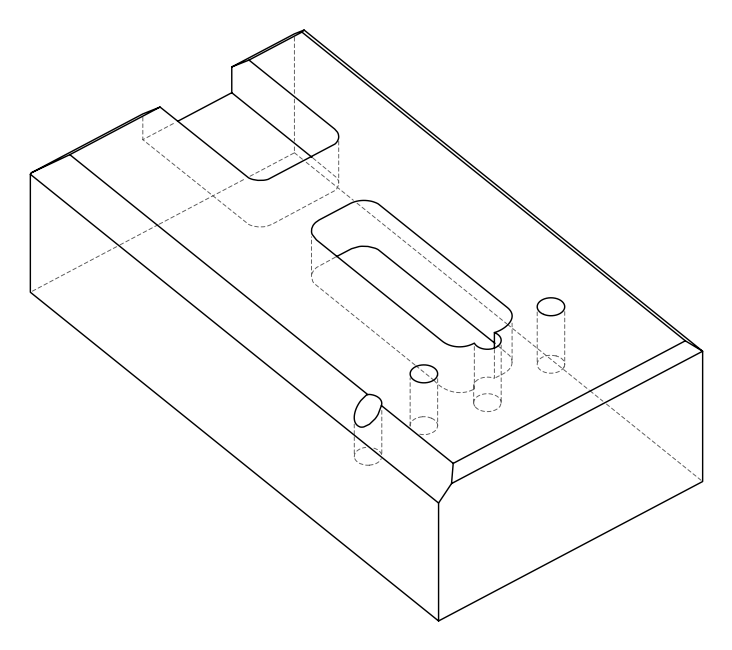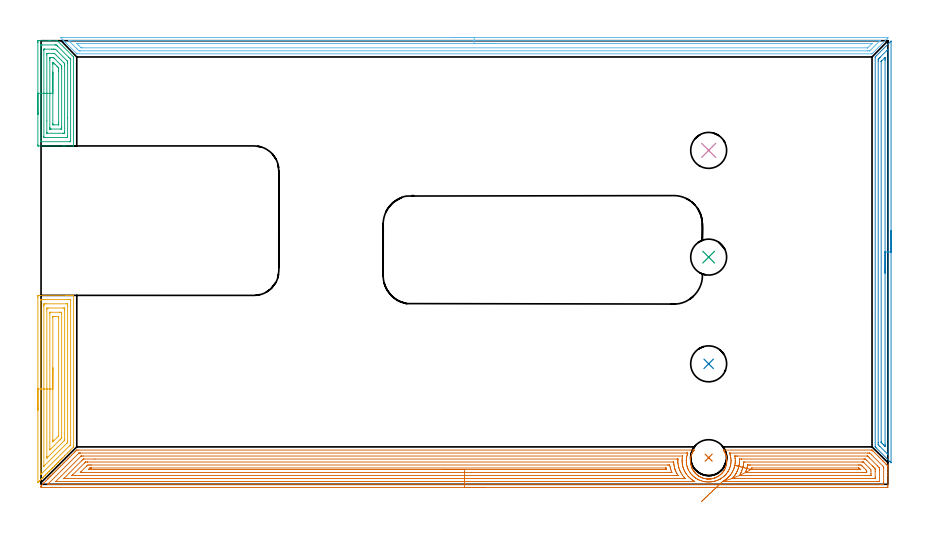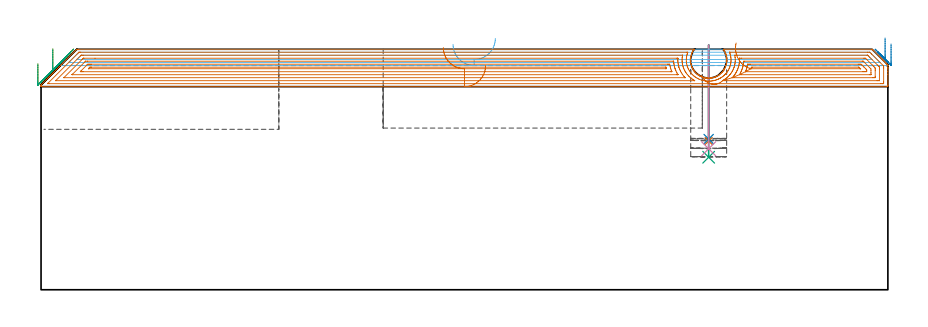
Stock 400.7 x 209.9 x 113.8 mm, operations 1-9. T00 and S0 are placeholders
(PLAN: 11 operations, 2 tool changes, 65.6 min)
(1 INDEXABLE_INSERT_DRILL_BLIND_HOLE_FROM_SOLID | STEP1POCKET | NXT0302_005 | 0.18 min | 9787 mm3)
(2 INDEXABLE_INSERT_DRILL_BLIND_HOLE_FROM_SOLID_1 | STEP1POCKET_1 | NXT0302_005 | 0.18 min | 9582 mm3)
(3 INDEXABLE_INSERT_DRILL_BLIND_HOLE_FROM_SOLID_2 | STEP1POCKET_2 | NXT0302_005 | 0.21 min | 11533 mm3)
(4 INDEXABLE_INSERT_DRILL_BLIND_HOLE_FROM_SOLID_3 | STEP1POCKET_3 | NXT0302_005 | 0.2 min | 10626 mm3)
(5 AREA_MILL | FG_CHAMFER_SURFACE | UGT0205_001 | 4.22 min | 13807 mm3)
(6 AREA_MILL_1 | FG_CHAMFER_SURFACE_1 | UGT0205_001 | 9.44 min | 11749 mm3)
(7 AREA_MILL_2 | FG_CHAMFER_SURFACE_2 | UGT0205_001 | 21.75 min | 59879 mm3)
(8 AREA_MILL_3 | FG_CHAMFER_SURFACE_3 | UGT0205_001 | 4.83 min | 5321 mm3)
(9 AREA_MILL_4 | FG_CHAMFER_SURFACE_4 | UGT0205_001 | 2.66 min | 7890 mm3)
(10 MILL_RECTANGULAR_POCKET | POCKET_RECTANGULAR_STRAIGHT | UGT0201_094 | Follow Part, ap 5, ae 75% | 9.6 min | 280800 mm3)
(11 MILL_SLOT | SLOT_PARTIAL_RECTANGULAR | UGT0201_094 | Follow Part, ap 5, ae 75% | 12.36 min | 297149 mm3)
(TOOL NXT0302_005 | Index. Insert Drill 17mm [880-D1700L20-05] | D17 PA176 FL85 Z2)
(TOOL UGT0205_001 | Chamfer Mill 20 x 3 x 45 deg. | D20 FL50 Z2)
(TOOL UGT0201_094 | End mill 20 mm | D20 FL38 Z4)
(OP 1 INDEXABLE_INSERT_DRILL_BLIND_HOLE_FROM_SOLID)
G17 G21 G94 G90
T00 M6
G54
G17 G0 G90 X315.9 Y12.6 S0 M3
G43 Z123.8 H1
G94 G81 G98 Z70.4 F250. R115.8
G80
M5
M2
(OP 2 INDEXABLE_INSERT_DRILL_BLIND_HOLE_FROM_SOLID_1)
G17 G21 G94 G90
T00 M6
G54
G17 G0 G90 X315.9 Y57. S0 M3
G43 Z123.8 H1
G94 G81 G98 Z71.3 F250. R115.8
G80
M5
M2
(OP 3 INDEXABLE_INSERT_DRILL_BLIND_HOLE_FROM_SOLID_2)
G17 G21 G94 G90
T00 M6
G54
G17 G0 G90 X315.9 Y107.5 S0 M3
G43 Z123.8 H1
G94 G81 G98 Z62.7 F250. R115.8
G80
M5
M2
(OP 4 INDEXABLE_INSERT_DRILL_BLIND_HOLE_FROM_SOLID_3)
G17 G21 G94 G90
T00 M6
G54
G17 G0 G90 X315.9 Y158. S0 M3
G43 Z123.8 H1
G94 G81 G98 Z66.7 F250. R115.8
G80
M5
M2
(OP 5 AREA_MILL)
G17 G21 G94 G90
T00 M6
G54
G17 G0 G90 X-1.5 Y35.1 S1061 M3
G43 Z123.8 H0
Z106.9
G94 G1 Y35.138 Z106.028 F250.
Y35.252 Z105.163
Y35.441 Z104.312
Y35.703 Z103.48
Y36.037 Z102.674
Y36.44 Z101.9
Y36.908 Z101.164
Y37.439 Z100.472
Y38.029 Z99.829
Y38.672 Z99.24
Y39.364 Z98.708
Y40.1 Z98.24
Y40.874 Z97.837
Y41.68 Z97.503
Y42.512 Z97.241
Y43.363 Z97.052
Y44.228 Z96.938
Y45.1 Z96.9
Y88.406
X-1.499 Y88.802 Z96.901
X-1.495 Y89.292 Z96.903
X-1.491 Y89.391 Z96.906
X-1.009 Y89.396 Z97.388
X-0.416 Y89.4 Z97.981
X11.663 Z110.058
X12.256 Z110.65
X12.839 Z111.236
X13.14 Z111.536
X13.724 Z112.12
X14.024 Z112.419
X14.626 Z113.025
X14.909 Z113.308
X15.066 Z113.465
X15.384 Y89.393 Z113.775
X15.397 Y89.391 Z113.788
X15.4 Y89.248 Z113.8
Y18.343
X15.397 Y17.696 Z113.787
X15.357 Y17.656 Z113.755
X15.351 Y17.65 Z113.75
X13.814 Y16.114 Z112.213
X12.476 Y14.776 Z110.875
X11.138 Y13.438 Z109.537
X10.247 Y12.546 Z108.646
X9.801 Y12.1 Z108.199
X9.355 Y11.654 Z107.754
X8.909 Y11.208 Z107.307
X8.348 Y10.647 Z106.747
X8.129 Y10.428 Z106.526
X8.018 Y10.316 Z106.415
X7.478 Y9.778 Z105.877
X7.245 Y9.543 Z105.641
X7.126 Y9.424 Z105.523
X6.609 Y8.909 Z105.008
X6.36 Y8.659 Z104.757
X6.234 Y8.533 Z104.631
X5.74 Y8.039 Z104.139
X5.476 Y7.774 Z103.872
X5.342 Y7.641 Z103.739
X4.87 Y7.17 Z103.27
X4.592 Y6.89 Z102.988
X4.005 Y6.304 Z102.405
X3.708 Y6.005 Z102.103
X3.118 Y5.418 Z101.518
X2.823 Y5.121 Z101.218
X2.219 Y4.519 Z100.619
X1.939 Y4.236 Z100.334
X1.258 Y3.558 Z99.658
X0.883 Y3.181 Z99.279
X0.343 Y2.643 Z98.743
X-0.009 Y2.289 Z98.387
X-0.572 Y1.728 Z97.827
X-0.901 Y1.397 Z97.495
X-1.348 Y0.951 Z97.05
X-1.451 Y0.854 Z96.947
X-1.493 Y0.818 Z96.905
X-1.499 Y0.927 Z96.901
X-1.5 Y0.951 Z96.9
Y45.1
X-0.086 Z98.314
Y87.019
X-0.084 Y87.232 Z98.316
X-0.081 Y87.338 Z98.319
X-0.079 Y87.382 Z98.321
X0.004 Y87.39 Z98.404
X0.384 Y87.398 Z98.784
X0.76 Y87.399 Z99.16
X1.266 Y87.4 Z99.666
X13.647 Y87.399 Z112.047
X13.868 Y87.396 Z112.268
X13.966 Y87.391 Z112.366
X13.979 Y87.389 Z112.379
X13.981 Y87.374 Z112.381
X13.984 Y87.33 Z112.384
X13.985 Y87.239 Z112.385
X13.986 Y87.058 Z112.386
X13.985 Y19.235 Z112.385
X13.98 Y18.809 Z112.38
X13.979 Y18.759 Z112.379
X13.96 Y18.722 Z112.36
X13.904 Y18.66 Z112.304
X13.809 Y18.561 Z112.209
X13.594 Y18.343 Z111.994
X13.366 Y18.115 Z111.766
X0.131 Y4.881 Z98.531
X0.043 Y4.796 Z98.443
X-0.043 Y4.715 Z98.357
X-0.071 Y4.689 Z98.329
X-0.084 Y4.924 Z98.316
X-0.086 Y5.818 Z98.314
Y45.1
X1.328 Z99.728
X1.329 Y84.343 Z99.729
Y84.66
X1.334 Y85.235 Z99.734
X1.335 Y85.384 Z99.735
X1.485 Y85.395 Z99.885
X1.644 Y85.398 Z100.044
X2.365 Y85.4 Z100.765
X12.256 Y85.399 Z110.656
X12.419 Y85.397 Z110.819
X12.528 Y85.393 Z110.928
X12.563 Y85.39 Z110.963
X12.565 Y85.377 Z110.965
X12.568 Y85.341 Z110.968
X12.57 Y85.235 Z110.97
X12.571 Y84.917 Z110.971
Y84.343
Y20.701
X12.568 Y20.127 Z110.968
X12.565 Y19.815 Z110.965
X12.561 Y19.772 Z110.961
X12.539 Y19.747 Z110.939
X12.477 Y19.68 Z110.877
X12.256 Y19.455 Z110.656
X12.146 Y19.345 Z110.546
X1.333 Y8.533 Z99.733
X1.331 Z99.731
X1.33 Y8.537 Z99.73
X1.329 Y8.851 Z99.729
X1.328 Y45.1 Z99.728
X2.743 Z101.143
Y82.559
X2.745 Y83.233 Z101.145
X2.747 Y83.331 Z101.147
X2.749 Y83.382 Z101.149
X2.788 Y83.39 Z101.188
X3.464 Y83.4 Z101.864
X10.538 Z108.938
X10.918 Y83.396 Z109.318
X11.107 Y83.392 Z109.507
X11.149 Y83.39 Z109.549
X11.152 Y83.359 Z109.552
X11.154 Y83.302 Z109.554
X11.157 Y82.776 Z109.557
Y82.559
Y21.236
X11.155 Y21.019 Z109.555
X11.152 Y20.851 Z109.552
X11.15 Y20.813 Z109.55
X11.125 Y20.782 Z109.525
X11.073 Y20.726 Z109.473
X10.926 Y20.576 Z109.326
X3.131 Y12.78 Z101.531
X2.933 Y12.583 Z101.333
X2.873 Y12.526 Z101.273
X2.8 Y12.461 Z101.2
X2.749 Y12.418 Z101.149
X2.748 Y12.501 Z101.148
X2.744 Y12.775 Z101.144
X2.743 Y12.992 Z101.143
Y13.135
Y45.1
X4.157 Z102.557
Y80.917
X4.159 Y81.058 Z102.559
X4.164 Y81.34 Z102.564
X4.168 Y81.391 Z102.568
X4.182 Y81.394 Z102.582
X4.22 Y81.398 Z102.62
X4.297 Y81.399 Z102.697
X4.562 Y81.4 Z102.962
X8.719 Z107.119
X8.984 Z107.384
X9.603 Y81.393 Z108.003
X9.691 Y81.39 Z108.091
X9.736 Y81.38 Z108.136
X9.739 Y81.199 Z108.139
X9.742 Y80.917 Z108.142
X9.743 Y22.662 Z108.143
X9.737 Y21.911 Z108.137
X9.735 Y21.845 Z108.135
X9.704 Y21.809 Z108.104
X9.603 Y21.703 Z108.003
X9.263 Y21.361 Z107.663
X8.921 Y21.019 Z107.321
X4.297 Y16.397 Z102.697
X4.214 Y16.319 Z102.614
X4.168 Y16.278 Z102.568
X4.164 Y16.325 Z102.564
X4.159 Y16.418 Z102.559
X4.157 Y16.559 Z102.557
Y16.701
Y45.1
X5.571 Z103.971
X5.572 Y78.992 Z103.972
X5.574 Y79.241 Z103.974
X5.576 Y79.365 Z103.976
X5.578 Y79.388 Z103.978
X5.604 Y79.392 Z104.004
X5.663 Y79.398 Z104.063
X6.066 Y79.399 Z104.466
X6.545 Y79.4 Z104.945
X8.316 Y79.398 Z106.716
X8.323 Y79.392 Z106.723
X8.325 Y79.388 Z106.725
X8.328 Y78.992 Z106.728
X8.329 Y78.493 Z106.729
X8.328 Y23.196 Z106.728
X8.327 Y22.999 Z106.727
X8.324 Y22.902 Z106.724
X8.322 Y22.882 Z106.722
X8.304 Y22.86 Z106.704
X8.254 Y22.803 Z106.654
X5.824 Y20.371 Z104.224
X5.579 Y20.127 Z103.979
X5.577 Z103.977
X5.575 Z103.975
X5.574 Y20.137 Z103.974
X5.572 Y20.625 Z103.972
X5.571 Y21.019 Z103.971
Y45.1
Y45.971 Z104.009
Y46.836 Z104.123
Y47.688 Z104.312
Y48.52 Z104.574
Y49.326 Z104.908
Y50.1 Z105.311
Y50.836 Z105.78
Y51.528 Z106.311
Y52.171 Z106.9
Y52.76 Z107.543
Y53.291 Z108.235
Y53.76 Z108.971
Y54.163 Z109.745
Y54.497 Z110.551
Y54.759 Z111.383
Y54.948 Z112.235
Y55.062 Z113.1
Y55.1 Z113.971
G0 Z123.8
M5
M2
(OP 6 AREA_MILL_1)
G17 G21 G94 G90
T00 M6
G54
G17 G0 G90 X194.95 Y211.4 S1061 M3
G43 Z123.8 H0
Z116.1
G94 G1 X194.988 Z115.228 F250.
X195.102 Z114.364
X195.291 Z113.512
X195.553 Z112.68
X195.887 Z111.874
X196.29 Z111.1
X196.758 Z110.364
X197.29 Z109.672
X197.879 Z109.029
X198.522 Z108.44
X199.214 Z107.909
X199.95 Z107.44
X200.724 Z107.037
X201.53 Z106.703
X202.362 Z106.441
X203.214 Z106.252
X204.078 Z106.138
X204.95 Z106.1
X400.532 Y211.399 Z106.101
X400.622 Y211.398 Z106.102
X400.686 Y211.392 Z106.103
X400.697 Y211.391 Z106.105
X400.686 Y211.19 Z106.306
X400.632 Y211.131 Z106.367
X393.359 Y203.859 Z113.641
X393.195 Y203.704 Z113.79
X392.942 Y203.7 Z113.8
X16.959
X16.905 Y203.705 Z113.791
X16.873 Y203.729 Z113.768
X16.679 Y203.921 Z113.579
X11.736 Y208.862 Z108.634
X11.6 Y208.999 Z108.499
X11.44 Y209.158 Z108.339
X11.299 Y209.299 Z108.197
X11.154 Y209.445 Z108.053
X11.012 Y209.587 Z107.911
X10.862 Y209.736 Z107.759
X10.707 Y209.892 Z107.606
X10.584 Y210.015 Z107.483
X10.424 Y210.173 Z107.322
X10.261 Y210.338 Z107.16
X9.209 Y211.392 Z106.106
X9.214 Y211.394 Z106.104
X9.322 Y211.399 Z106.101
X9.368 Y211.4 Z106.1
X204.95
Y209.986 Z107.514
X396.514
X396.706 Y209.984 Z107.516
X396.976 Y209.98 Z107.52
X397.01 Y209.979 Z107.521
X397.003 Y209.964 Z107.536
X396.965 Y209.92 Z107.58
X396.918 Y209.869 Z107.631
X396.872 Y209.822 Z107.678
X392.454 Y205.404 Z112.096
X392.318 Y205.27 Z112.23
X392.206 Y205.164 Z112.336
X392.171 Y205.133 Z112.367
X392.134 Y205.121 Z112.379
X392.048 Y205.119 Z112.381
X391.855 Y205.116 Z112.384
X391.155 Y205.114 Z112.386
X390.964
X18.553
X18.203 Y205.116 Z112.384
X18.028 Y205.119 Z112.381
X17.945 Y205.121 Z112.379
X17.852 Y205.206 Z112.294
X17.249 Y205.801 Z111.699
X16.959 Y206.091 Z111.409
X13.751 Y209.299 Z108.201
X13.386 Y209.666 Z107.834
X13.13 Y209.931 Z107.569
X13.093 Y209.979 Z107.521
X13.18 Y209.981 Z107.519
X13.386 Y209.984 Z107.516
X13.578 Y209.985 Z107.515
X14.279 Y209.986 Z107.514
X204.95
Y208.572 Z108.928
X392.941 Y208.571 Z108.929
X393.091 Y208.569 Z108.931
X393.133 Y208.568 Z108.932
X393.147 Y208.566 Z108.934
X393.136 Y208.547 Z108.953
X393.064 Y208.466 Z109.034
X393.025 Y208.424 Z109.076
X391.216 Y206.616 Z110.884
X391.155 Y206.558 Z110.942
X391.126 Y206.537 Z110.963
X391.107 Y206.534 Z110.966
X391.062 Y206.531 Z110.969
X390.969 Y206.529 Z110.971
X19.638
X18.991 Y206.535 Z110.965
X18.931 Y206.58 Z110.92
X18.827 Y206.676 Z110.824
X18.745 Y206.755 Z110.745
X17.852 Y207.647 Z109.853
X17.078 Y208.424 Z109.076
X16.959 Y208.548 Z108.952
X16.954 Y208.566 Z108.934
X17.852 Y208.571 Z108.929
X204.95 Y208.572 Z108.928
X205.822 Z108.967
X206.686 Z109.08
X207.538 Z109.269
X208.37 Z109.532
X209.176 Z109.865
X209.95 Z110.268
X210.686 Z110.737
X211.378 Z111.268
X212.021 Z111.857
X212.61 Z112.501
X213.142 Z113.193
X213.61 Z113.928
X214.013 Z114.702
X214.347 Z115.508
X214.609 Z116.34
X214.798 Z117.192
X214.912 Z118.057
X214.95 Z118.928
G0 Z123.8
M5
M2
(OP 7 AREA_MILL_2)
G17 G21 G94 G90
T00 M6
G54
G17 G0 G90 X210.35 Y-1.5 S1061 M3
G43 Z123.8 H0
Z106.1
G94 G1 X210.312 Z105.228 F250.
X210.198 Z104.364
X210.009 Z103.512
X209.747 Z102.68
X209.413 Z101.874
X209.01 Z101.1
X208.541 Z100.364
X208.01 Z99.672
X207.421 Z99.029
X206.778 Z98.44
X206.086 Z97.908
X205.35 Z97.44
X204.576 Z97.037
X203.77 Z96.703
X202.938 Z96.441
X202.086 Z96.252
X201.222 Z96.138
X200.35 Z96.1
X0.175
X0.069 Y-1.496 Z96.104
X0.01 Y-1.492 Z96.106
X0. Y-1.224 Z96.375
Y-1.034 Z96.566
X0.001 Y-0.938 Z96.662
X0.01 Y-0.692 Z96.904
X0.246 Y-0.453 Z97.145
X1.267 Y0.568 Z98.167
X2.409 Y1.71 Z99.309
X3.195 Y2.496 Z100.094
X3.303 Y2.605 Z100.201
X3.64 Y2.94 Z100.54
X3.851 Y3.151 Z100.751
X4.078 Y3.379 Z100.977
X4.197 Y3.498 Z101.095
X4.569 Y3.869 Z101.469
X4.713 Y4.013 Z101.612
X5.253 Y4.555 Z102.15
X5.537 Y4.837 Z102.437
X5.55 Y4.85 Z102.45
X6.136 Y5.438 Z103.033
X6.431 Y5.731 Z103.331
X7.018 Y6.32 Z103.916
X7.355 Y6.655 Z104.255
X7.901 Y7.203 Z104.799
X8.491 Y7.791 Z105.391
X8.665 Y7.966 Z105.563
X8.784 Y8.085 Z105.682
X9.374 Y8.674 Z106.273
X9.558 Y8.86 Z106.457
X9.667 Y8.968 Z106.565
X10.256 Y9.556 Z107.156
X10.844 Y10.145 Z107.742
X11.139 Y10.439 Z108.039
X11.792 Y11.093 Z108.692
X12.686 Y11.987 Z109.586
X13.58 Y12.88 Z110.479
X14.473 Y13.774 Z111.373
X15.256 Y14.557 Z112.155
X15.367 Y14.669 Z112.265
X15.714 Y15.014 Z112.614
X15.906 Y15.206 Z112.806
X16.139 Y15.44 Z113.038
X16.261 Y15.562 Z113.159
X16.433 Y15.734 Z113.332
X16.707 Y16.008 Z113.606
X16.874 Y16.175 Z113.77
X16.898 Y16.197 Z113.789
X16.91 Y16.203 Z113.794
X17.601 Y16.2 Z113.8
X308.927
X308.968 Y16.197 Z113.794
X308.971 Y16.196 Z113.793
X308.942 Y16.153 Z113.752
X308.927 Y16.131 Z113.731
X308.792 Y15.939 Z113.539
X308.708 Y15.813 Z113.413
X308.628 Y15.688 Z113.288
X308.477 Y15.437 Z113.037
X308.244 Y15.001 Z112.601
X308.03 Y14.559 Z112.159
X307.983 Y14.451 Z112.051
X307.709 Y13.68 Z111.28
X307.579 Y13.243 Z110.843
X307.478 Y12.802 Z110.402
X307.4 Y12.364 Z109.964
X307.346 Y11.924 Z109.524
X307.315 Y11.485 Z109.085
X307.307 Y11.046 Z108.646
X307.321 Y10.606 Z108.206
X307.358 Y10.167 Z107.767
X307.418 Y9.727 Z107.327
X307.501 Y9.289 Z106.889
X307.608 Y8.848 Z106.448
X307.738 Y8.411 Z106.011
X307.854 Y8.078 Z105.678
X307.983 Y7.749 Z105.349
X308.079 Y7.533 Z105.133
X308.273 Y7.146 Z104.746
X308.301 Y7.09 Z104.69
X308.464 Y6.802 Z104.394
X308.545 Y6.656 Z104.252
X308.632 Y6.515 Z104.114
X308.706 Y6.395 Z103.995
X308.847 Y6.184 Z103.784
X308.876 Y6.141 Z103.741
X308.927 Y6.074 Z103.673
X308.964 Y6.026 Z103.624
X309.009 Y5.965 Z103.564
X309.152 Y5.776 Z103.375
X309.225 Y5.691 Z103.289
X309.315 Y5.585 Z103.181
X309.453 Y5.42 Z103.019
X309.462 Y5.409 Z103.009
X309.769 Y5.075 Z102.672
X309.947 Y4.899 Z102.496
X310.118 Y4.746 Z102.343
X310.298 Y4.585 Z102.183
X310.416 Y4.488 Z102.086
X310.662 Y4.285 Z101.885
X310.77 Y4.206 Z101.806
X311.025 Y4.021 Z101.618
X311.107 Y3.967 Z101.563
X311.287 Y3.847 Z101.446
X311.418 Y3.767 Z101.367
X311.555 Y3.683 Z101.282
X311.757 Y3.574 Z101.174
X311.999 Y3.446 Z101.043
X312.449 Y3.228 Z100.827
X312.646 Y3.142 Z100.741
X312.992 Y3.015 Z100.61
X313.119 Y2.972 Z100.568
X313.342 Y2.898 Z100.493
X313.787 Y2.774 Z100.368
X313.842 Y2.762 Z100.355
X314.029 Y2.717 Z100.316
X314.097 Y2.701 Z100.3
X314.235 Y2.672 Z100.266
X314.289 Y2.664 Z100.255
X314.681 Y2.595 Z100.19
X314.917 Y2.568 Z100.163
X315.128 Y2.543 Z100.138
X315.182 Y2.54 Z100.134
X315.259 Y2.535 Z100.13
X315.422 Y2.527 Z100.116
X315.575 Y2.515 Z100.109
X315.643 Y2.514 Z100.108
X315.777 Z100.101
X316.022 Y2.511 Z100.102
X316.161 Y2.517 Z100.107
X316.468 Y2.528 Z100.124
X316.808 Y2.559 Z100.157
X316.915 Y2.569 Z100.167
X316.97 Y2.577 Z100.174
X317.009 Y2.583 Z100.18
X317.362 Y2.633 Z100.233
X317.399 Y2.64 Z100.24
X317.808 Y2.723 Z100.32
X318.256 Y2.837 Z100.436
X318.379 Y2.875 Z100.474
X318.701 Y2.978 Z100.572
X318.757 Y2.999 Z100.592
X318.959 Y3.07 Z100.67
X318.997 Y3.085 Z100.684
X319.151 Y3.143 Z100.74
X319.204 Y3.167 Z100.763
X319.594 Y3.342 Z100.941
X319.651 Y3.371 Z100.971
X320.045 Y3.577 Z101.173
X320.488 Y3.832 Z101.43
X320.775 Y4.02 Z101.619
X321.082 Y4.246 Z101.842
X321.102 Y4.261 Z101.858
X321.381 Y4.48 Z102.079
X321.847 Y4.898 Z102.497
X322.274 Y5.335 Z102.934
X322.331 Y5.403 Z103.002
X322.483 Y5.585 Z103.18
X322.646 Y5.777 Z103.374
X322.778 Y5.953 Z103.552
X322.916 Y6.137 Z103.736
X322.969 Y6.214 Z103.814
X323.141 Y6.468 Z104.065
X323.152 Y6.484 Z104.079
X323.167 Y6.506 Z104.103
X323.174 Y6.517 Z104.116
X323.225 Y6.601 Z104.201
X323.257 Y6.654 Z104.254
X323.398 Y6.909 Z104.508
X323.499 Y7.09 Z104.69
X323.718 Y7.533 Z105.133
X323.899 Y7.96 Z105.56
X324.066 Y8.411 Z106.011
X324.192 Y8.848 Z106.448
X324.299 Y9.289 Z106.889
X324.382 Y9.727 Z107.327
X324.442 Y10.167 Z107.767
X324.479 Y10.606 Z108.206
X324.493 Y11.046 Z108.646
X324.485 Y11.485 Z109.085
X324.454 Y11.924 Z109.524
X324.4 Y12.364 Z109.964
X324.322 Y12.802 Z110.402
X324.221 Y13.243 Z110.843
X324.1 Y13.68 Z111.28
X324.06 Y13.808 Z111.408
X323.921 Y14.185 Z111.785
X323.766 Y14.559 Z112.159
X323.556 Y15.001 Z112.601
X323.321 Y15.437 Z113.037
X323.167 Y15.696 Z113.296
X322.994 Y15.959 Z113.558
X322.841 Y16.193 Z113.793
X323.225 Y16.2 Z113.8
X392.929
X393.196 Y16.195 Z113.79
X393.218 Y16.184 Z113.779
X393.516 Y15.885 Z113.483
X393.669 Y15.734 Z113.329
X393.822 Y15.579 Z113.176
X396.316 Y13.086 Z110.682
X396.755 Y12.645 Z110.244
X397.198 Y12.204 Z109.8
X397.638 Y11.763 Z109.362
X398.08 Y11.321 Z108.917
X398.291 Y11.11 Z108.709
X398.324 Y11.076 Z108.676
X398.963 Y10.439 Z108.035
X399.175 Y10.225 Z107.825
X399.845 Y9.556 Z107.153
X399.907 Y9.494 Z107.093
X400.078 Y9.322 Z106.922
X400.139 Y9.262 Z106.859
X400.197 Y9.203 Z106.802
X400.376 Y9.025 Z106.624
X400.433 Y8.968 Z106.565
X400.488 Y8.913 Z106.512
X400.674 Y8.723 Z106.322
X400.694 Y8.694 Z106.293
X400.695 Y8.674 Z106.273
X400.7 Y8.362 Z105.962
Y7.601 Z105.201
Y6.909 Z104.504
Y5.68 Z103.277
Y4.261 Z101.857
Y-0.766 Z96.832
X400.697 Y-1.034 Z96.564
X400.691 Y-1.492 Z96.106
X400.545 Y-1.495 Z96.103
X400.078 Y-1.5 Z96.1
X200.35
Y-0.086 Z97.514
X3.88
X3.303 Y-0.084 Z97.516
X3.234 Y-0.083 Z97.517
X3.083 Y-0.077 Z97.523
X3.098 Y-0.059 Z97.541
X3.151 Y-0.001 Z97.599
X3.208 Y0.058 Z97.658
X3.303 Y0.153 Z97.753
X17.601 Y14.451 Z112.051
X17.804 Y14.651 Z112.251
X17.906 Y14.748 Z112.348
X17.935 Y14.774 Z112.374
X17.979 Y14.779 Z112.379
X18.081 Y14.781 Z112.381
X18.495 Y14.785 Z112.385
X18.561 Y14.786 Z112.386
X305.419
X305.765 Y14.784 Z112.384
X305.938 Y14.781 Z112.381
X306.015 Y14.779 Z112.379
X306.014 Y14.744 Z112.344
X305.879 Y14.332 Z111.932
X305.761 Y13.969 Z111.569
X305.669 Y13.656 Z111.256
X305.526 Y13.086 Z110.686
X305.495 Y12.946 Z110.546
X305.373 Y12.204 Z109.804
X305.371 Y12.186 Z109.786
X305.352 Y12.038 Z109.638
X305.314 Y11.359 Z108.959
X305.332 Y10.439 Z108.039
X305.352 Y10.198 Z107.798
X305.439 Y9.556 Z107.156
X305.455 Y9.455 Z107.055
X305.632 Y8.674 Z106.274
X305.734 Y8.297 Z105.897
X305.905 Y7.791 Z105.391
X306. Y7.541 Z105.141
X306.246 Y6.958 Z104.558
X306.27 Y6.909 Z104.509
X306.295 Y6.861 Z104.461
X306.761 Y6.026 Z103.626
X307.14 Y5.453 Z103.053
X307.374 Y5.144 Z102.744
X307.673 Y4.783 Z102.383
X308.033 Y4.373 Z101.973
X308.144 Y4.261 Z101.861
X308.546 Y3.882 Z101.482
X308.927 Y3.551 Z101.151
X309.139 Y3.379 Z100.979
X309.529 Y3.089 Z100.689
X309.821 Y2.889 Z100.489
X310.473 Y2.496 Z100.096
X310.714 Y2.367 Z99.967
X311.222 Y2.116 Z99.716
X311.608 Y1.941 Z99.541
X312.498 Y1.614 Z99.214
X313.204 Y1.425 Z99.025
X313.395 Y1.381 Z98.981
X313.699 Y1.313 Z98.913
X314.289 Y1.213 Z98.813
X314.75 Y1.158 Z98.758
X315.182 Y1.124 Z98.724
X315.701 Y1.101 Z98.701
X316.076 Y1.1 Z98.7
X316.466 Y1.116 Z98.716
X316.97 Y1.154 Z98.754
X317.388 Y1.2 Z98.8
X317.863 Y1.271 Z98.871
X318.153 Y1.328 Z98.928
X318.427 Y1.384 Z98.984
X318.757 Y1.465 Z99.065
X318.876 Y1.497 Z99.097
X319.281 Y1.614 Z99.214
X319.651 Y1.738 Z99.338
X320.206 Y1.948 Z99.548
X320.544 Y2.101 Z99.701
X320.815 Y2.229 Z99.829
X321.333 Y2.496 Z100.096
X321.415 Y2.541 Z100.141
X321.438 Y2.555 Z100.155
X321.951 Y2.872 Z100.472
X322.331 Y3.133 Z100.733
X322.658 Y3.379 Z100.979
X322.969 Y3.631 Z101.231
X323.225 Y3.855 Z101.455
X323.437 Y4.052 Z101.652
X323.647 Y4.261 Z101.861
X323.875 Y4.497 Z102.097
X324.119 Y4.766 Z102.366
X324.291 Y4.974 Z102.574
X324.424 Y5.144 Z102.744
X324.674 Y5.478 Z103.078
X325.012 Y5.961 Z103.561
X325.109 Y6.122 Z103.722
X325.518 Y6.909 Z104.509
X325.642 Y7.17 Z104.77
X325.904 Y7.791 Z105.391
X325.906 Y7.797 Z105.397
X326.114 Y8.469 Z106.069
X326.168 Y8.674 Z106.274
X326.286 Y9.181 Z106.781
X326.357 Y9.556 Z107.156
X326.41 Y9.941 Z107.541
X326.458 Y10.439 Z108.039
X326.474 Y10.76 Z108.36
X326.478 Y11.321 Z108.921
X326.467 Y11.65 Z109.25
X326.417 Y12.204 Z109.804
X326.359 Y12.639 Z110.239
X326.273 Y13.086 Z110.686
X326.109 Y13.768 Z111.368
X326.048 Y13.969 Z111.569
X325.906 Y14.404 Z112.004
X325.825 Y14.613 Z112.213
X325.781 Y14.728 Z112.328
X325.77 Y14.762 Z112.362
X325.771 Y14.768 Z112.368
X325.777 Y14.779 Z112.379
X325.837 Y14.783 Z112.383
X325.906 Y14.785 Z112.385
X325.973
X391.208
X392.035 Y14.78 Z112.38
X392.109 Y14.779 Z112.379
X392.929 Y14.021 Z111.621
X392.946 Y14.004 Z111.604
X398.509 Y8.44 Z106.04
X398.616 Y8.33 Z105.93
X398.667 Y8.275 Z105.875
X398.69 Y8.247 Z105.847
X398.692 Y8.195 Z105.795
X398.697 Y7.791 Z105.391
X398.7 Y7.387 Z104.987
X398.699 Y0.731 Z98.331
X398.697 Y0.33 Z97.93
X398.69 Y-0.07 Z97.53
X398.291 Y-0.083 Z97.517
X398.223 Y-0.084 Z97.516
X397.397 Y-0.086 Z97.514
X200.35
Y1.328 Z98.928
X7.086 Y1.329 Z98.929
X7.043 Y1.33 Z98.93
X6.978 Y1.333 Z98.933
X6.949 Y1.335 Z98.935
X6.961 Y1.352 Z98.952
X6.992 Y1.389 Z98.989
X7.047 Y1.446 Z99.046
X18.686 Y13.086 Z110.686
X18.921 Y13.317 Z110.917
X18.959 Y13.351 Z110.951
X18.975 Y13.364 Z110.964
X19.004 Y13.366 Z110.966
X19.102 Y13.369 Z110.969
X19.388 Y13.371 Z110.971
X19.993 Y13.372 Z110.972
X303.465 Y13.371 Z110.971
X303.515 Y13.37 Z110.97
X303.539 Y13.367 Z110.967
X303.545 Y13.365 Z110.965
X303.546 Y13.355 Z110.955
X303.538 Y13.3 Z110.9
X303.508 Y13.142 Z110.742
X303.499 Y13.086 Z110.686
X303.393 Y12.373 Z109.973
X303.375 Y12.204 Z109.804
X303.329 Y11.554 Z109.154
X303.322 Y11.321 Z108.921
X303.33 Y10.671 Z108.271
X303.34 Y10.439 Z108.039
X303.41 Y9.709 Z107.309
X303.435 Y9.556 Z107.156
X303.565 Y8.827 Z106.427
X303.599 Y8.674 Z106.274
X303.608 Y8.631 Z106.231
X303.74 Y8.153 Z105.753
X303.852 Y7.791 Z105.391
X303.988 Y7.373 Z104.973
X304.183 Y6.909 Z104.509
X304.459 Y6.305 Z103.905
X304.608 Y6.026 Z103.626
X304.784 Y5.705 Z103.305
X305.137 Y5.144 Z102.744
X305.352 Y4.818 Z102.418
X305.787 Y4.261 Z101.861
X306.246 Y3.732 Z101.332
X306.58 Y3.379 Z100.979
X307.14 Y2.864 Z100.464
X307.575 Y2.496 Z100.096
X308.033 Y2.149 Z99.749
X308.352 Y1.927 Z99.527
X308.841 Y1.614 Z99.214
X308.894 Y1.581 Z99.181
X309.172 Y1.413 Z99.013
X309.261 Y1.356 Z98.956
X309.296 Y1.333 Z98.933
X309.288 Y1.332 Z98.932
X309.253 Y1.33 Z98.93
X309.215 Y1.329 Z98.929
X309.072 Y1.328 Z98.928
X200.35
Y2.743 Z100.343
X11.096
X10.886 Y2.746 Z100.346
X10.819 Y2.749 Z100.349
X10.811 Y2.75 Z100.35
X10.815 Y2.758 Z100.358
X10.836 Y2.784 Z100.384
X10.894 Y2.845 Z100.445
X10.943 Y2.894 Z100.494
X19.379 Y11.331 Z108.931
X19.825 Y11.772 Z109.372
X19.982 Y11.923 Z109.523
X20.007 Y11.947 Z109.547
X20.042 Y11.95 Z109.55
X20.121 Y11.954 Z109.554
X20.282 Y11.956 Z109.556
X25.536 Y11.957 Z109.557
X300.884
X301.135 Y11.956 Z109.556
X301.261 Y11.953 Z109.553
X301.322 Y11.95 Z109.55
X301.336 Y11.944 Z109.544
X301.337 Y11.929 Z109.529
X301.335 Y11.759 Z109.359
X301.322 Y11.321 Z108.921
X301.325 Y10.885 Z108.485
X301.34 Y10.439 Z108.039
X301.381 Y9.948 Z107.548
X301.427 Y9.556 Z107.156
X301.534 Y8.914 Z106.514
X301.586 Y8.674 Z106.274
X301.778 Y7.845 Z105.445
X301.794 Y7.791 Z105.391
X301.802 Y7.768 Z105.368
X302.101 Y6.909 Z104.509
X302.265 Y6.507 Z104.107
X302.489 Y6.026 Z103.626
X302.671 Y5.652 Z103.252
X302.957 Y5.144 Z102.744
X303.386 Y4.438 Z102.038
X303.505 Y4.261 Z101.861
X303.565 Y4.175 Z101.775
X304.206 Y3.379 Z100.979
X304.459 Y3.081 Z100.681
X304.72 Y2.787 Z100.387
X304.749 Y2.752 Z100.352
X304.751 Y2.746 Z100.346
X304.75 Y2.745 Z100.345
X304.729 Y2.744 Z100.344
X304.639 Y2.743 Z100.343
X304.459
X200.35
Y4.157 Z101.757
X14.814 Y4.158 Z101.758
X14.744 Y4.159 Z101.759
X14.69 Y4.163 Z101.763
X14.675 Y4.165 Z101.765
X14.687 Y4.18 Z101.78
X14.762 Y4.261 Z101.861
X14.839 Y4.341 Z101.941
X14.92 Y4.422 Z102.022
X20.612 Y10.113 Z107.713
X20.94 Y10.439 Z108.039
X21.021 Y10.514 Z108.114
X21.044 Y10.534 Z108.134
X21.076 Y10.537 Z108.137
X21.176 Y10.54 Z108.14
X21.964 Y10.543 Z108.143
X22.069
X299.097
X299.202 Y10.541 Z108.141
X299.272 Y10.539 Z108.139
X299.318 Y10.535 Z108.135
X299.322 Y10.514 Z108.114
X299.33 Y10.439 Z108.039
X299.353 Y10.186 Z107.786
X299.422 Y9.556 Z107.156
X299.473 Y9.185 Z106.785
X299.568 Y8.674 Z106.274
X299.693 Y8.085 Z105.685
X299.767 Y7.791 Z105.391
X299.815 Y7.61 Z105.21
X299.991 Y7.041 Z104.641
X300.035 Y6.909 Z104.509
X300.058 Y6.842 Z104.442
X300.383 Y6.026 Z103.626
X300.719 Y5.307 Z102.907
X300.804 Y5.144 Z102.744
X300.884 Y4.994 Z102.594
X301.31 Y4.261 Z101.861
X301.342 Y4.203 Z101.803
X301.356 Y4.171 Z101.771
X301.357 Y4.164 Z101.764
X301.306 Y4.162 Z101.762
X301.096 Y4.158 Z101.758
X300.99 Y4.157 Z101.757
X300.884
X200.35
Y5.571 Z103.171
X19.849
X19.388 Y5.572 Z103.172
X18.952 Y5.575 Z103.175
X18.776 Y5.578 Z103.178
X18.563 Y5.604 Z103.204
X18.739 Y5.785 Z103.385
X18.975 Y6.026 Z103.626
X21.622 Y8.674 Z106.274
X21.846 Y8.895 Z106.495
X22.069 Y9.115 Z106.715
X22.508 Y9.123 Z106.723
X22.963 Y9.127 Z106.727
X23.396 Y9.128 Z106.728
X23.857 Y9.129 Z106.729
X296.416
X296.85 Y9.128 Z106.728
X297.31 Y9.124 Z106.724
X297.454 Y9.122 Z106.722
X297.601 Y8.386 Z105.986
X297.742 Y7.791 Z105.391
X297.885 Y7.223 Z104.823
X297.989 Y6.909 Z104.509
X298.203 Y6.278 Z103.878
X298.398 Y5.768 Z103.368
X298.446 Y5.633 Z103.233
X298.465 Y5.576 Z103.176
X298.46 Y5.575 Z103.175
X298.434 Y5.573 Z103.173
X298.203 Y5.572 Z103.172
X297.77 Y5.571 Z103.171
X200.35
Y6.985 Z104.585
X22.47 Y6.986 Z104.586
X22.401 Y6.988 Z104.588
X22.394 Y6.99 Z104.59
X22.393 Y6.992 Z104.592
X22.405 Y7.006 Z104.606
X22.632 Y7.235 Z104.835
X22.867 Y7.469 Z105.069
X22.963 Y7.564 Z105.164
X23.082 Y7.674 Z105.274
X23.138 Y7.708 Z105.308
X23.227 Y7.71 Z105.31
X23.413 Y7.713 Z105.313
X23.785 Y7.715 Z105.315
X23.857
X295.522 Y7.714 Z105.314
X295.602 Y7.713 Z105.313
X295.706 Y7.708 Z105.308
X295.73 Y7.664 Z105.264
X295.736 Y7.648 Z105.248
X295.76 Y7.557 Z105.157
X295.845 Y7.185 Z104.785
X295.88 Y6.992 Z104.592
X295.522 Y6.986 Z104.586
X295.445
X200.35 Y6.985 Z104.585
X199.478 Z104.623
X198.613 Z104.737
X197.762 Z104.926
X196.93 Z105.188
X196.124 Z105.522
X195.35 Z105.925
X194.614 Z106.394
X193.922 Z106.925
X193.279 Z107.514
X192.69 Z108.157
X192.158 Z108.85
X191.69 Z109.585
X191.287 Z110.359
X190.953 Z111.165
X190.691 Z111.997
X190.502 Z112.849
X190.388 Z113.714
X190.35 Z114.585
G0 Z123.8
X312.419 Y-8.227
Z101.509
G1 X312.801 Y-7.866 Z100.812
X313.225 Y-7.464 Z100.164
X313.688 Y-7.026 Z99.569
X314.187 Y-6.553 Z99.032
X314.719 Y-6.05 Z98.557
X315.278 Y-5.52 Z98.148
X315.861 Y-4.968 Z97.807
X316.464 Y-4.397 Z97.538
X317.081 Y-3.813 Z97.342
X317.708 Y-3.219 Z97.22
X318.341 Y-2.62 Z97.175
X318.974 Y-2.021 Z97.205
X319.603 Y-1.425 Z97.312
X320.222 Y-0.838 Z97.493
X320.828 Y-0.265 Z97.749
X321.415 Y0.291 Z98.076
X321.98 Y0.826 Z98.472
X322.517 Y1.334 Z98.934
X322.543 Y1.359 Z98.959
X322.571 Y1.377 Z98.977
X322.956 Y1.614 Z99.214
X323.225 Y1.781 Z99.381
X323.656 Y2.071 Z99.671
X324.119 Y2.406 Z100.006
X324.17 Y2.445 Z100.045
X324.233 Y2.496 Z100.096
X324.65 Y2.854 Z100.454
X325.012 Y3.18 Z100.78
X325.214 Y3.379 Z100.979
X325.553 Y3.727 Z101.327
X325.906 Y4.121 Z101.721
X325.97 Y4.198 Z101.798
X326.022 Y4.261 Z101.861
X326.409 Y4.758 Z102.358
X326.676 Y5.144 Z102.744
X326.726 Y5.217 Z102.817
X326.8 Y5.329 Z102.929
X327.053 Y5.776 Z103.376
X327.189 Y6.026 Z103.626
X327.36 Y6.355 Z103.955
X327.623 Y6.909 Z104.509
X327.645 Y6.957 Z104.557
X327.693 Y7.074 Z104.674
X327.886 Y7.601 Z105.201
X327.948 Y7.791 Z105.391
X328.097 Y8.275 Z105.875
X328.195 Y8.674 Z106.274
X328.268 Y8.989 Z106.589
X328.367 Y9.556 Z107.156
X328.395 Y9.746 Z107.346
X328.462 Y10.439 Z108.039
X328.471 Y10.553 Z108.153
X328.482 Y11.321 Z108.921
X328.481 Y11.426 Z109.026
X328.423 Y12.204 Z109.804
X328.407 Y12.381 Z109.981
X328.298 Y13.086 Z110.686
X328.275 Y13.242 Z110.842
X328.262 Y13.334 Z110.934
X328.266 Y13.365 Z110.965
X328.303 Y13.367 Z110.967
X328.587 Y13.369 Z110.969
X329.192 Y13.371 Z110.971
X329.481
X390.853
X390.997 Y13.369 Z110.969
X391.069 Y13.367 Z110.967
X391.101 Y13.365 Z110.965
X391.142 Y13.336 Z110.936
X391.403 Y13.086 Z110.686
X392.035 Y12.465 Z110.065
X395.826 Y8.674 Z106.274
X396.503 Y7.989 Z105.589
X396.69 Y7.791 Z105.391
X396.696 Y7.601 Z105.201
X396.699 Y6.909 Z104.509
X396.7 Y6.715 Z104.315
X396.699 Y1.421 Z99.021
X396.693 Y1.355 Z98.955
X396.69 Y1.336 Z98.936
X396.681 Y1.334 Z98.934
X396.648 Y1.332 Z98.932
X396.503 Y1.33 Z98.93
X395.898 Y1.329 Z98.929
X395.61 Y1.328 Z98.928
X322.62 Y1.329 Z98.929
X322.583 Y1.33 Z98.93
X322.557 Y1.331 Z98.931
X322.517 Y1.334 Z98.934
X327.055 Y2.749 Z100.349
X327.232 Y2.952 Z100.552
X327.609 Y3.379 Z100.979
X327.647 Y3.424 Z101.024
X327.693 Y3.479 Z101.079
X328.034 Y3.925 Z101.525
X328.285 Y4.261 Z101.861
X328.41 Y4.436 Z102.036
X328.587 Y4.695 Z102.295
X328.756 Y4.977 Z102.577
X328.85 Y5.144 Z102.744
X329.069 Y5.55 Z103.15
X329.316 Y6.026 Z103.626
X329.37 Y6.135 Z103.735
X329.481 Y6.371 Z103.971
X329.637 Y6.754 Z104.354
X329.696 Y6.909 Z104.509
X329.872 Y7.404 Z105.004
X329.994 Y7.791 Z105.391
X330.186 Y8.488 Z106.088
X330.229 Y8.674 Z106.274
X330.254 Y8.793 Z106.393
X330.374 Y9.471 Z107.071
X330.384 Y9.546 Z107.146
X330.386 Y9.556 Z107.156
X330.462 Y10.352 Z107.952
X330.466 Y10.439 Z108.039
X330.484 Y11.213 Z108.813
X330.461 Y11.925 Z109.525
Y11.946 Z109.546
X330.478 Y11.95 Z109.55
X330.532 Y11.954 Z109.554
X330.625 Y11.956 Z109.556
X331.268 Y11.957 Z109.557
X331.517
X389.354
X389.605 Y11.956 Z109.556
X389.926 Y11.953 Z109.553
X390.082 Y11.95 Z109.55
X390.248 Y11.795 Z109.395
X390.728 Y11.321 Z108.921
X393.378 Y8.674 Z106.274
X393.822 Y8.228 Z105.828
X394.255 Y7.791 Z105.391
X394.677 Y7.362 Z104.962
X394.699 Y6.925 Z104.525
X394.7 Y6.909 Z104.509
Y6.042 Z103.642
Y3.395 Z100.995
X394.69 Y2.946 Z100.546
X394.672 Y2.75 Z100.35
X394.462 Y2.747 Z100.347
X393.822 Y2.743 Z100.343
X393.573
X327.443
X327.18 Y2.745 Z100.345
X327.055 Y2.749 Z100.349
X330.462 Y4.174 Z101.774
X330.992 Y5.144 Z102.744
X331.086 Y5.323 Z102.923
X331.268 Y5.686 Z103.286
X331.374 Y5.921 Z103.521
X331.419 Y6.026 Z103.626
X331.628 Y6.553 Z104.153
X331.757 Y6.909 Z104.509
X331.859 Y7.207 Z104.807
X332.036 Y7.791 Z105.391
X332.063 Y7.888 Z105.488
X332.161 Y8.256 Z105.856
X332.237 Y8.6 Z106.2
X332.25 Y8.674 Z106.274
X332.361 Y9.359 Z106.959
X332.385 Y9.556 Z107.156
X332.447 Y10.156 Z107.756
X332.475 Y10.439 Z108.039
X332.482 Y10.509 Z108.109
X332.499 Y10.536 Z108.136
X332.95 Y10.543 Z108.143
X388.566
X388.777 Y10.541 Z108.141
X388.918 Y10.539 Z108.139
X389.028 Y10.536 Z108.136
X389.07 Y10.52 Z108.12
X389.157 Y10.439 Z108.039
X389.354 Y10.246 Z107.846
X392.035 Y7.565 Z105.165
X392.683 Y6.909 Z104.509
X392.697 Y6.255 Z103.855
X392.7 Y5.144 Z102.744
X392.699 Y4.488 Z102.088
X392.696 Y4.261 Z101.861
X392.693 Y4.18 Z101.78
X392.691 Y4.166 Z101.766
X392.598 Y4.162 Z101.762
X392.458 Y4.159 Z101.759
X392.247 Y4.157 Z101.757
X392.141
X331.268
X330.477 Y4.16 Z101.76
X330.462 Y4.174 Z101.774
X333.334 Y5.577 Z103.177
X333.336 Y5.589 Z103.189
X333.345 Y5.625 Z103.225
X333.376 Y5.709 Z103.309
X333.499 Y6.026 Z103.626
X333.621 Y6.35 Z103.95
X333.818 Y6.909 Z104.509
X333.85 Y7.006 Z104.606
X333.949 Y7.337 Z104.937
X334.046 Y7.695 Z105.295
X334.07 Y7.791 Z105.391
X334.212 Y8.413 Z106.013
X334.263 Y8.674 Z106.274
X334.312 Y8.936 Z106.536
X334.336 Y9.052 Z106.652
X334.35 Y9.106 Z106.706
X334.358 Y9.122 Z106.722
X334.387 Y9.124 Z106.724
X334.842 Y9.127 Z106.727
X335.275 Y9.129 Z106.729
X335.736
X386.673
X387.107 Y9.128 Z106.728
X387.567 Y9.125 Z106.725
X388.007 Y9.122 Z106.722
X388.461 Y8.691 Z106.291
X388.478 Y8.674 Z106.274
X389.354 Y7.798 Z105.398
X390.244 Y6.909 Z104.509
X390.68 Y6.46 Z104.06
X390.69 Y6.026 Z103.626
X390.693 Y5.587 Z103.187
X390.248 Y5.578 Z103.178
X389.813 Y5.573 Z103.173
X389.354 Y5.572 Z103.172
X388.921 Y5.571 Z103.171
X333.516 Y5.572 Z103.172
X333.392 Y5.573 Z103.173
X333.334 Y5.577 Z103.177
X335.901 Y6.993 Z104.593
X335.902 Y7.003 Z104.603
X336.034 Y7.497 Z105.097
X336.071 Y7.62 Z105.22
X336.109 Y7.708 Z105.308
X336.63 Y7.714 Z105.314
X386.752
X386.935 Y7.709 Z105.309
X386.977 Y7.708 Z105.308
X387.034 Y7.658 Z105.258
X387.117 Y7.581 Z105.181
X387.236 Y7.465 Z105.065
X387.68 Y7.021 Z104.621
X387.701 Y6.997 Z104.597
X387.705 Y6.989 Z104.589
X387.704
X387.678 Y6.987 Z104.587
X387.567 Y6.986 Z104.586
X387.489 Y6.985 Z104.585
X336.036 Y6.986 Z104.586
X335.95 Y6.988 Z104.588
X335.909 Y6.991 Z104.591
X335.901 Y6.993 Z104.593
X335.093 Y7.205 Z104.844
X334.309 Y7.41 Z105.167
X333.555 Y7.608 Z105.559
X332.837 Y7.796 Z106.018
X332.16 Y7.973 Z106.539
X331.53 Y8.138 Z107.12
X330.952 Y8.289 Z107.755
X330.429 Y8.426 Z108.44
X329.966 Y8.548 Z109.169
X329.566 Y8.652 Z109.937
X329.232 Y8.74 Z110.739
X328.968 Y8.809 Z111.567
X328.774 Y8.86 Z112.416
X328.652 Y8.892 Z113.279
X328.604 Y8.904 Z114.15
X328.629 Y8.898 Z115.022
X328.728 Y8.872 Z115.889
X328.899 Y8.827 Z116.743
G0 Z123.8
M5
M2
(OP 8 AREA_MILL_3)
G17 G21 G94 G90
T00 M6
G54
G17 G0 G90 X402.2 Y119.95 S1061 M3
G43 Z123.8 H0
Z116.3
G94 G1 Y119.912 Z115.428 F250.
Y119.798 Z114.564
Y119.609 Z113.712
Y119.347 Z112.88
Y119.013 Z112.074
Y118.61 Z111.3
Y118.141 Z110.564
Y117.61 Z109.872
Y117.021 Z109.229
Y116.378 Z108.64
Y115.686 Z108.109
Y114.95 Z107.64
Y114.176 Z107.237
Y113.37 Z106.903
Y112.538 Z106.641
Y111.686 Z106.452
Y110.822 Z106.338
Y109.95 Z106.3
Y10.283
X402.195 Y10.219 Z106.303
X402.194 Y10.218 Z106.304
X402.18 Y10.219 Z106.318
X402.138 Y10.261 Z106.359
X402.025 Y10.374 Z106.472
X401.882 Y10.517 Z106.616
X401.6 Y10.8 Z106.9
X395.108 Y17.292 Z113.392
X394.851 Y17.549 Z113.646
X394.705 Y17.696 Z113.791
X394.7 Y17.96 Z113.8
Y201.94
X394.705 Y202.204 Z113.791
X395.322 Y202.822 Z113.178
X401.882 Y209.383 Z106.616
X402.025 Y209.526 Z106.472
X402.183 Y209.681 Z106.315
X402.194 Y209.683 Z106.304
X402.199 Y209.681 Z106.299
X402.2 Y109.95 Z106.3
X400.786 Z107.714
Y14.286
X400.784 Y14.184 Z107.716
X400.781 Y14.117 Z107.719
X400.778 Y14.083 Z107.722
X400.76 Y14.097 Z107.74
X400.684 Y14.168 Z107.816
X400.463 Y14.387 Z108.037
X396.891 Y17.96 Z111.609
X396.216 Y18.646 Z112.284
X396.121 Y18.756 Z112.379
X396.117 Y18.853 Z112.383
X396.115 Y18.953 Z112.385
X396.114 Y19.746 Z112.386
Y200.255
X396.119 Y201.047 Z112.381
X396.12 Y201.143 Z112.38
X396.216 Y201.254 Z112.284
X396.555 Y201.601 Z111.945
X396.89 Y201.94 Z111.61
X397. Y202.05 Z111.5
X400.126 Y205.177 Z108.374
X400.463 Y205.513 Z108.037
X400.575 Y205.622 Z107.925
X400.684 Y205.723 Z107.816
X400.779 Y205.8 Z107.721
X400.783 Y205.614 Z107.717
X400.785 Y205.513 Z107.715
X400.786 Y109.95 Z107.714
X399.372 Z109.128
X399.371 Y18.853 Z109.129
X399.37 Y18.38 Z109.13
X399.366 Y17.96 Z109.134
X399.364 Y17.947 Z109.136
X399.344 Y17.96 Z109.156
X398.897 Y18.403 Z109.603
X398.446 Y18.853 Z110.054
X398.003 Y19.298 Z110.497
X397.562 Y19.746 Z110.938
X397.535 Y19.78 Z110.965
X397.533 Y19.806 Z110.967
X397.53 Y19.864 Z110.97
X397.529 Y19.983 Z110.971
X397.528 Y20.22 Z110.972
X397.529 Y199.945 Z110.971
X397.53 Y200.049 Z110.97
X397.533 Y200.101 Z110.967
X397.535 Y200.123 Z110.965
X397.559 Y200.154 Z110.941
X397.779 Y200.378 Z110.721
X399.118 Y201.719 Z109.382
X399.342 Y201.94 Z109.158
X399.35 Y201.941 Z109.15
X399.364 Y201.94 Z109.136
X399.368 Y201.673 Z109.132
X399.37 Y201.467 Z109.13
X399.371 Y201.047 Z109.129
Y200.573
X399.372 Y109.95 Z109.128
Y109.078 Z109.167
Y108.213 Z109.28
Y107.362 Z109.469
Y106.53 Z109.732
Y105.724 Z110.065
Y104.95 Z110.468
Y104.214 Z110.937
Y103.522 Z111.468
Y102.879 Z112.057
Y102.289 Z112.701
Y101.758 Z113.393
Y101.29 Z114.128
Y100.887 Z114.902
Y100.553 Z115.708
Y100.291 Z116.54
Y100.102 Z117.392
Y99.988 Z118.257
Y99.95 Z119.128
G0 Z123.8
M5
M2
(OP 9 AREA_MILL_4)
G17 G21 G94 G90
T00 M6
G54
G17 G0 G90 X-1.5 Y175. S1061 M3
G43 Z123.8 H0
Z106.9
G94 G1 Y175.038 Z106.028 F250.
Y175.152 Z105.163
Y175.341 Z104.312
Y175.603 Z103.48
Y175.937 Z102.674
Y176.34 Z101.9
Y176.808 Z101.164
Y177.34 Z100.472
Y177.929 Z99.829
Y178.572 Z99.24
Y179.264 Z98.708
Y180. Z98.24
Y180.774 Z97.837
Y181.58 Z97.503
Y182.412 Z97.241
Y183.264 Z97.052
Y184.128 Z96.938
Y185. Z96.9
Y208.984
X-1.499 Y209.378 Z96.901
X-1.493 Y209.864 Z96.903
X-1.491 Y209.892 Z96.905
X-1.009 Y209.9 Z97.387
X3.413 Z101.806
X4.14 Z102.538
X4.297 Z102.695
X7.679 Y209.899 Z106.076
X7.699 Y209.89 Z106.097
X7.725 Y209.876 Z106.123
X15.314 Y202.286 Z113.713
X15.353 Y202.243 Z113.753
X15.394 Y202.195 Z113.792
X15.4 Y201.4 Z113.8
Y160.172
X15.401 Y160.11 Z113.799
X15.226 Y160.1 Z113.624
X11.215 Z109.613
X10.487 Z108.881
X-1.227 Z97.169
X-1.375 Y160.102 Z97.021
X-1.491 Y160.11 Z96.905
X-1.499 Y160.226 Z96.898
X-1.5 Y160.622 Z96.9
Y185.
X-0.086 Z98.314
Y207.605
X-0.083 Y207.817 Z98.317
X-0.081 Y207.869 Z98.319
X-0.08 Y207.887 Z98.32
X-0.024 Y207.89 Z98.376
X0.172 Y207.896 Z98.572
X0.466 Y207.9 Z98.866
X6.657 Y207.899 Z105.057
X6.95 Y207.895 Z105.35
X7.242 Y207.89 Z105.642
X7.54 Y207.605 Z105.94
X7.834 Y207.315 Z106.234
X13.14 Y202.01 Z111.54
X13.748 Y201.4 Z112.148
X13.95 Y201.188 Z112.35
X13.979 Y201.156 Z112.379
X13.981 Y201.134 Z112.381
X13.984 Y201.082 Z112.384
X13.985 Y200.976 Z112.385
X13.986 Y162.395 Z112.386
X13.983 Y162.183 Z112.383
X13.981 Y162.131 Z112.381
X13.98 Y162.113 Z112.38
X13.924 Y162.11 Z112.324
X13.728 Y162.104 Z112.128
X13.434 Y162.1 Z111.834
X0.169 Z98.569
X0.012 Y162.103 Z98.412
X-0.035 Y162.106 Z98.365
X-0.079 Y162.11 Z98.321
X-0.086 Y162.395 Z98.314
Y185.
X1.328 Z99.728
X1.329 Y205.262 Z99.729
X1.331 Y205.832 Z99.731
X1.333 Y205.87 Z99.733
X1.334 Y205.883 Z99.734
X1.375 Y205.89 Z99.775
X1.509 Y205.897 Z99.909
X1.577 Y205.9 Z99.977
X1.644 Z100.044
X5.114 Z103.514
X6. Y205.898 Z104.4
X6.066 Y205.894 Z104.466
X6.857 Y205.832 Z105.257
X6.95 Y205.743 Z105.35
X7.755 Y204.946 Z106.155
X7.834 Y204.867 Z106.234
X12.256 Y200.444 Z110.656
X12.457 Y200.236 Z110.857
X12.555 Y200.134 Z110.955
X12.564 Y199.943 Z110.964
X12.568 Y199.627 Z110.968
X12.571 Y199.311 Z110.971
X12.572 Y173.397 Z110.972
X12.571 Y164.738 Z110.971
X12.569 Y164.168 Z110.969
X12.567 Y164.13 Z110.967
X12.566 Y164.117 Z110.966
X12.525 Y164.11 Z110.925
X12.391 Y164.103 Z110.791
X12.323 Y164.1 Z110.723
X1.577 Y164.101 Z99.977
X1.442 Y164.105 Z99.842
X1.353 Y164.11 Z99.753
X1.334 Y164.117 Z99.734
X1.333 Y164.124 Z99.733
X1.331 Y164.168 Z99.731
X1.329 Y164.484 Z99.729
X1.328 Y185. Z99.728
X2.743 Z101.143
X2.744 Y203.173 Z101.144
X2.748 Y203.84 Z101.148
X2.749 Y203.881 Z101.149
X2.779 Y203.89 Z101.179
X2.869 Y203.894 Z101.269
X3.05 Y203.898 Z101.45
X3.413 Y203.9 Z101.813
X3.572 Z101.972
X5.342 Y203.899 Z103.742
X6.066 Y203.886 Z104.466
X6.247 Y203.877 Z104.647
X6.337 Y203.864 Z104.737
X6.396 Y203.843 Z104.796
X6.95 Y203.301 Z105.35
X10.624 Y199.627 Z109.024
X10.762 Y199.486 Z109.162
X11.037 Y199.203 Z109.437
X11.151 Y199.076 Z109.551
X11.153 Y199.038 Z109.553
X11.156 Y198.957 Z109.556
X11.157 Y198.74 Z109.557
Y198.069
X11.156 Y166.827 Z109.556
X11.152 Y166.16 Z109.552
X11.151 Y166.119 Z109.551
X11.121 Y166.11 Z109.521
X11.031 Y166.106 Z109.431
X10.85 Y166.102 Z109.25
X10.487 Y166.1 Z108.887
X10.328 Z108.728
X2.981 Y166.101 Z101.381
X2.845 Y166.103 Z101.245
X2.777 Y166.107 Z101.177
X2.75 Y166.11 Z101.15
X2.749 Y166.131 Z101.149
X2.744 Y166.612 Z101.144
X2.743 Y171.874 Z101.143
Y185.
X4.157 Z102.557
Y200.654
X4.158 Y201.4 Z102.558
X4.159 Y201.538 Z102.559
X4.164 Y201.68 Z102.564
X4.179 Y201.89 Z102.579
X4.297 Y201.893 Z102.697
X4.684 Y201.899 Z103.084
X5.181 Z103.581
X5.569 Y201.898 Z103.969
X5.817 Y201.891 Z104.217
X5.879 Y201.887 Z104.279
X5.911 Y201.879 Z104.311
X5.951 Y201.843 Z104.351
X6.066 Y201.733 Z104.466
X6.402 Y201.4 Z104.802
X9.061 Y198.74 Z107.461
X9.603 Y198.195 Z108.003
X9.686 Y198.108 Z108.086
X9.726 Y198.064 Z108.126
X9.736 Y197.993 Z108.136
X9.74 Y197.854 Z108.14
X9.742 Y197.715 Z108.142
X9.743 Y196.967 Z108.143
Y196.827
Y169.346
X9.742 Y168.6 Z108.142
X9.741 Y168.462 Z108.141
X9.736 Y168.32 Z108.136
X9.721 Y168.11 Z108.121
X9.603 Y168.107 Z108.003
X9.216 Y168.101 Z107.616
X4.796 Y168.1 Z103.196
X4.297 Y168.101 Z102.697
X4.226 Y168.103 Z102.626
X4.183 Y168.106 Z102.583
X4.164 Y168.109 Z102.564
X4.163 Y168.179 Z102.563
X4.158 Y168.46 Z102.558
X4.157 Y168.6 Z102.557
Y168.741
Y185.
X5.571 Z103.971
Y198.74
X5.573 Y199.235 Z103.973
X5.576 Y199.627 Z103.976
X5.578 Y199.755 Z103.978
X5.718 Y199.627 Z104.118
X6.066 Y199.285 Z104.466
X6.612 Y198.74 Z105.012
X7.499 Y197.854 Z105.899
X7.834 Y197.518 Z106.234
X8.108 Y197.241 Z106.508
X8.244 Y197.1 Z106.644
X8.31 Y197.031 Z106.71
X8.322 Y196.967 Z106.722
X8.326 Y196.474 Z106.726
X8.328 Y196.081 Z106.728
X8.329 Y195.585 Z106.729
Y171.26
X8.328 Y170.765 Z106.728
X8.325 Y170.373 Z106.725
X8.322 Y170.128 Z106.722
X8.314 Y170.11 Z106.714
X8.27 Y170.106 Z106.67
X8.198 Y170.102 Z106.598
X8.106 Y170.1 Z106.506
X6.066 Z104.466
X5.793 Y170.103 Z104.193
X5.612 Y170.107 Z104.012
X5.583 Y170.11 Z103.983
X5.578 Y170.118 Z103.978
X5.575 Y170.148 Z103.975
X5.573 Y170.208 Z103.973
X5.571 Y170.373 Z103.971
Y170.869
Y185.
Y185.872 Z104.009
Y186.736 Z104.123
Y187.588 Z104.312
Y188.42 Z104.574
Y189.226 Z104.908
Y190. Z105.311
Y190.736 Z105.78
Y191.428 Z106.311
Y192.071 Z106.9
Y192.66 Z107.543
Y193.192 Z108.235
Y193.66 Z108.971
Y194.063 Z109.745
Y194.397 Z110.551
Y194.659 Z111.383
Y194.848 Z112.235
Y194.962 Z113.1
Y195. Z113.971
G0 Z123.8
M5
M2
